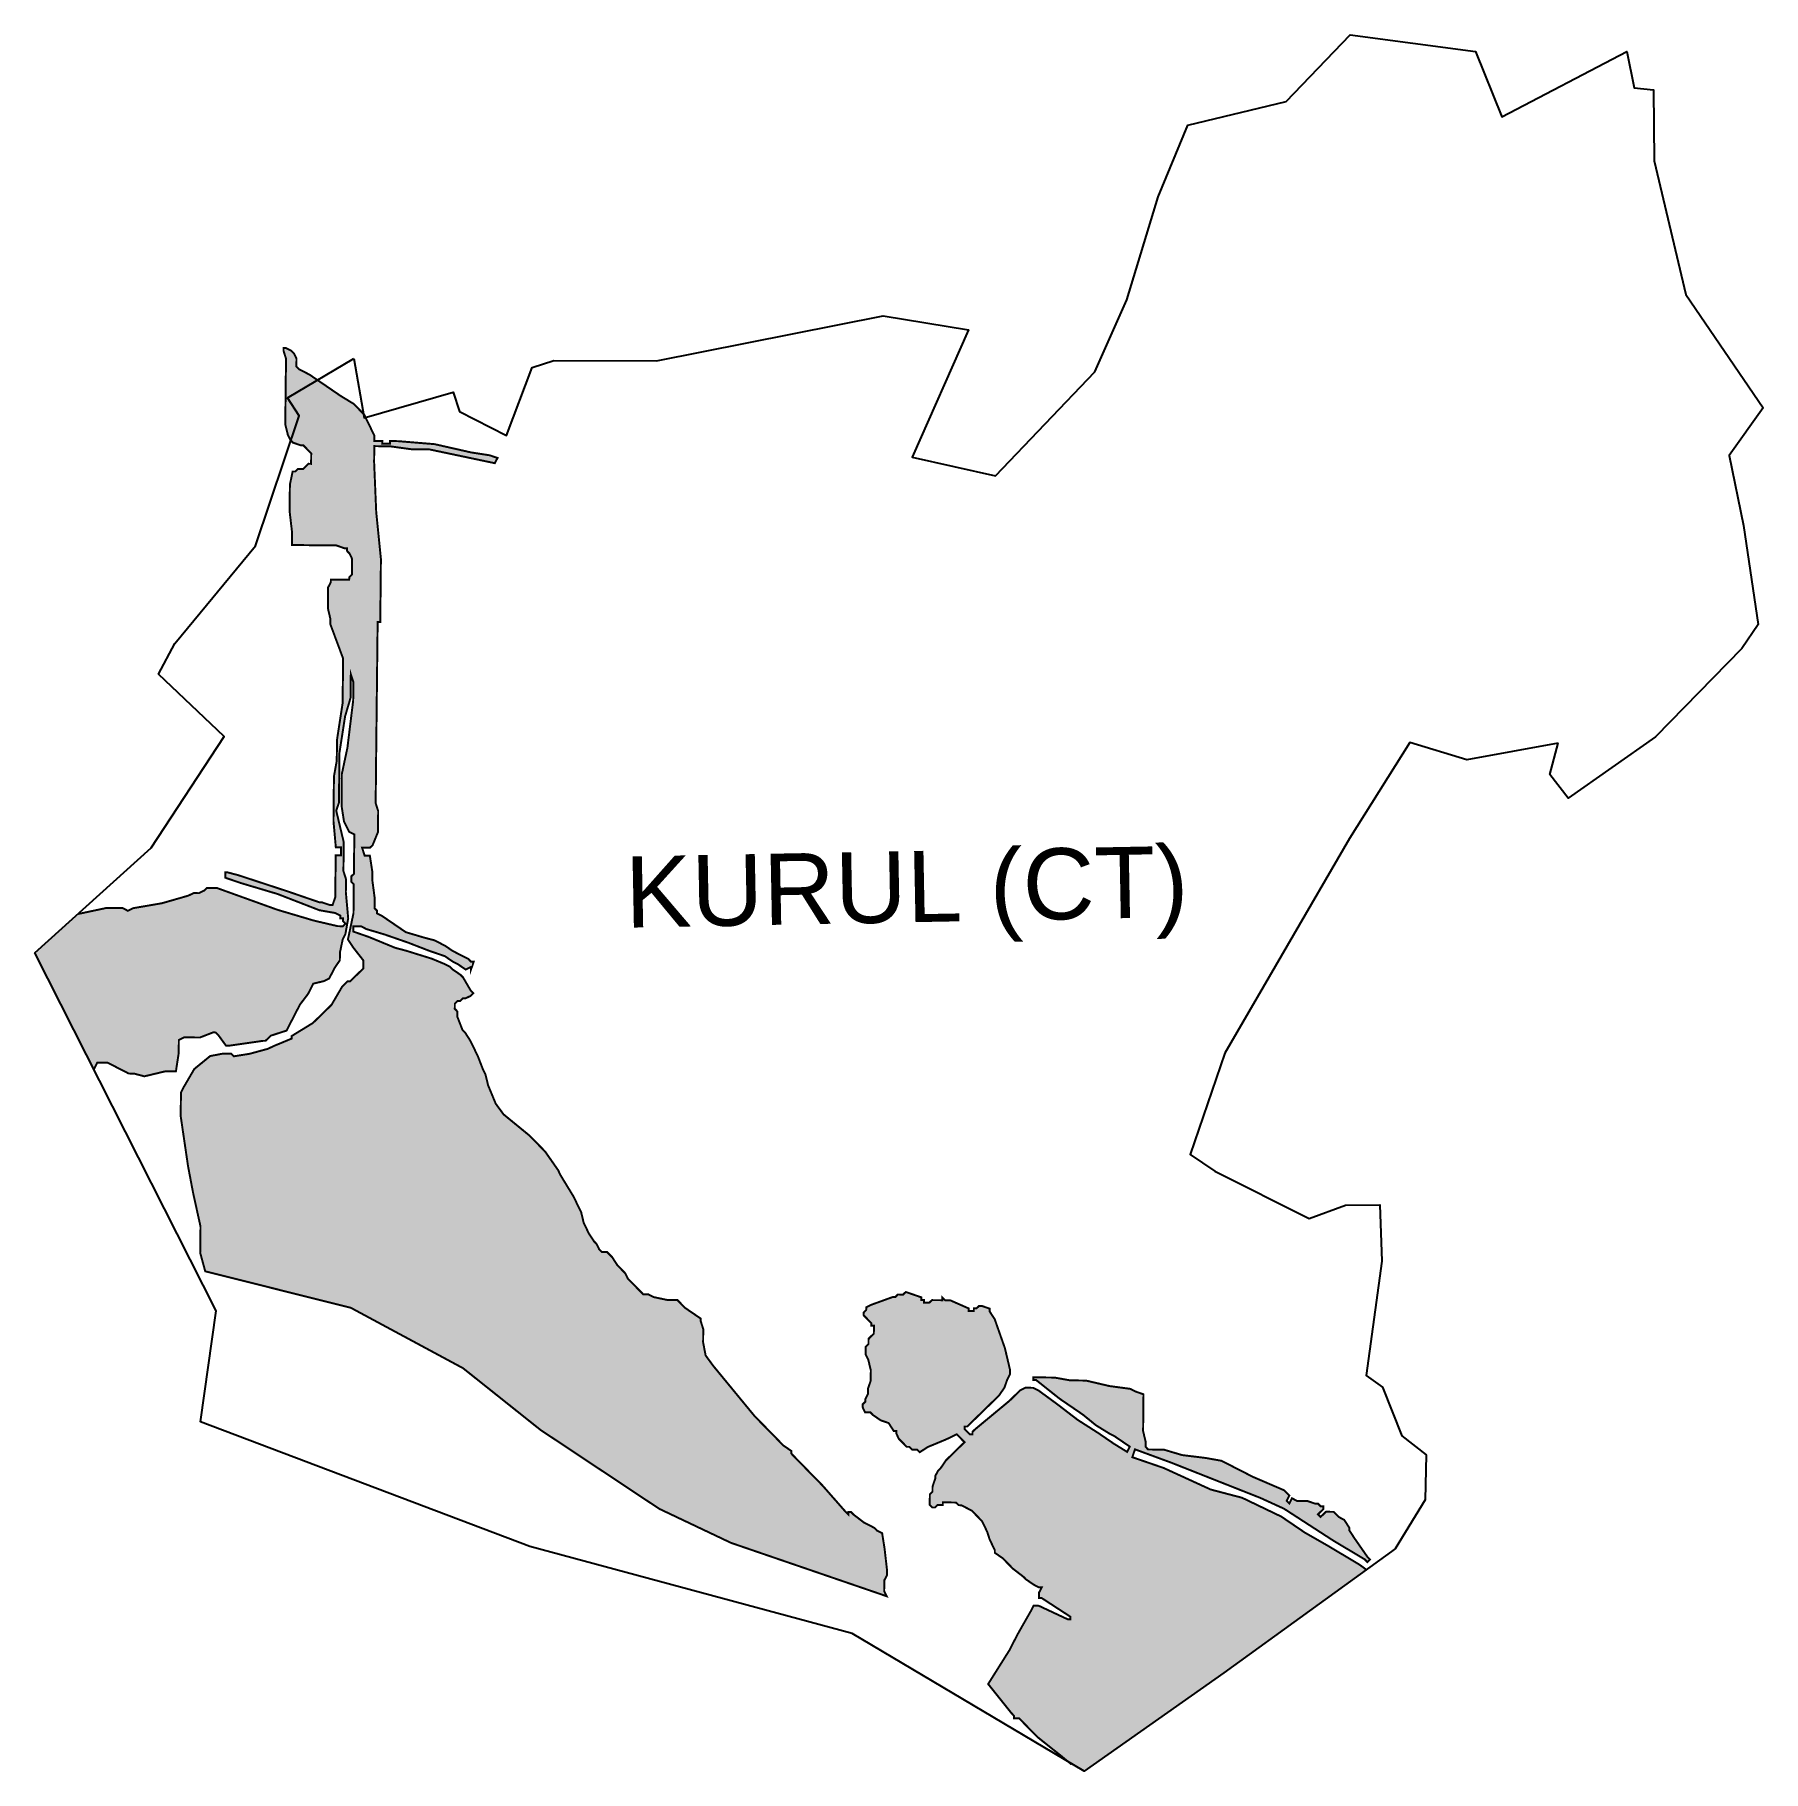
# Model space of a CAD drawing. Header units: metres. Extents: x 276738 to 279380, y 2061662 to 2064315.
import ezdxf

# ---------------------------------------------------------------- set-up
doc = ezdxf.new("R2010")
doc.units = ezdxf.units.M
doc.header["$MEASUREMENT"] = 0
for name, color, linetype in [('MANGROOVES', 112, 'Continuous'), ('village', 3, 'Continuous'), ('VILLAGE NAME', 250, 'Continuous')]:
    doc.layers.add(name, color=color, linetype=linetype)
doc.styles.get("Standard").update_dxf_attribs({"font": 'simplex.shx'})

msp = doc.modelspace()

# ---------------------------------------------------------------- hatches: boundary and pattern name
at = {"layer": 'MANGROOVES'}
h = msp.add_hatch(dxfattribs=at)
h.set_pattern_fill('GRASS', color=256, scale=30)
h.paths.add_polyline_path([(277196.2, 2062889.1), (277204.3, 2062901.1), (277204.5, 2062913.1), (277208.7, 2062933.1), (277212.8, 2062941.1), (277217.1, 2062965.1), (277213.5, 2063005.3), (277213.7, 2063025.3), (277209.8, 2063037.4), (277210.3, 2063081.5), (277198.8, 2063129.8), (277202.9, 2063141.8), (277203.2, 2063165.9), (277203.5, 2063193.9), (277203.7, 2063218), (277212.4, 2063274.1), (277220.7, 2063302.1), (277221.1, 2063338.2), (277225, 2063326.1), (277224.7, 2063298), (277215.9, 2063225.9), (277207.4, 2063185.9), (277206.9, 2063137.7), (277210.6, 2063113.6), (277218.5, 2063097.5), (277226.5, 2063093.4), (277225.8, 2063033.2), (277221.8, 2063029.3), (277221.7, 2063021.2), (277225.6, 2063017.2), (277225.2, 2062973.1), (277216.7, 2062933), (277224.6, 2062920.9), (277240.4, 2062900.7), (277240.3, 2062888.7), (277228.1, 2062876.8), (277220, 2062868.8), (277216, 2062868.9), (277207.9, 2062860.9), (277191.6, 2062833), (277171.3, 2062813.2), (277163.2, 2062805.3), (277130.9, 2062785.5), (277130.8, 2062781.5), (277102.6, 2062769.8), (277094.6, 2062765.9), (277066.4, 2062758.2), (277042.3, 2062754.4), (277038.3, 2062758.5), (277026.3, 2062758.6), (277006.2, 2062754.8), (276981.9, 2062735), (276965.6, 2062707.1), (276961.5, 2062699.1), (276961.1, 2062663), (276972.3, 2062586.7), (276979.9, 2062546.5), (276991.4, 2062494.2), (276990.9, 2062454.1), (276998.6, 2062425.9), (277221.3, 2062370), (277392.6, 2062277.8), (277511.1, 2062183.4), (277692.5, 2062062.9), (277802.1, 2062010.9), (278040.1, 2061929.3), (278036.2, 2061937.3), (278036.3, 2061953.4), (278040.4, 2061961.4), (278040.5, 2061969.4), (278036.9, 2062001.5), (278033.1, 2062025.6), (278025.1, 2062029.7), (278021.2, 2062033.8), (278013.2, 2062037.9), (278005.2, 2062042), (277989.3, 2062054.2), (277985.3, 2062058.2), (277981.3, 2062058.3), (277981.3, 2062054.3), (277977.3, 2062058.3), (277941.7, 2062098.8), (277925.8, 2062115), (277909.9, 2062131.3), (277906, 2062135.3), (277894.1, 2062147.5), (277894.1, 2062151.5), (277882.2, 2062159.6), (277858.4, 2062184), (277838.5, 2062204.2), (277775.2, 2062281.1), (277763.3, 2062297.3), (277759.5, 2062317.4), (277759.7, 2062337.5), (277755.9, 2062349.5), (277755.9, 2062353.6), (277744, 2062361.7), (277732, 2062369.9), (277728, 2062373.9), (277724.1, 2062378), (277720.1, 2062382), (277704.1, 2062382.2), (277684.1, 2062386.4), (277676.1, 2062390.5), (277668.1, 2062390.6), (277664.1, 2062394.7), (277660.1, 2062398.7), (277652.2, 2062406.8), (277648.2, 2062410.9), (277644.3, 2062414.9), (277640.3, 2062423), (277632.4, 2062431.1), (277628.4, 2062435.2), (277620.6, 2062447.3), (277612.6, 2062455.4), (277604.6, 2062455.5), (277600.6, 2062459.5), (277596.7, 2062467.6), (277592.7, 2062471.7), (277584.8, 2062483.8), (277577, 2062499.9), (277573.2, 2062516), (277569.2, 2062524.1), (277561.4, 2062540.2), (277541.7, 2062572.5), (277537.8, 2062580.6), (277518, 2062608.9), (277494.2, 2062633.2), (277454.5, 2062665.7), (277442.6, 2062681.9), (277430.9, 2062710.1), (277427, 2062726.2), (277423.1, 2062734.2), (277415.3, 2062754.4), (277407.5, 2062770.5), (277403.5, 2062778.6), (277395.7, 2062790.7), (277391.7, 2062794.8), (277383.9, 2062814.9), (277384, 2062822.9), (277380, 2062827), (277380.1, 2062835), (277384.1, 2062839), (277388.2, 2062838.9), (277392.2, 2062842.9), (277396.2, 2062842.8), (277404.3, 2062846.8), (277408.3, 2062850.7), (277404.4, 2062854.8), (277392.6, 2062875), (277388.6, 2062879), (277376.6, 2062887.2), (277372.7, 2062891.2), (277364.7, 2062895.3), (277344.7, 2062903.6), (277304.8, 2062916), (277288.8, 2062920.2), (277248.8, 2062936.7), (277224.9, 2062945), (277224.9, 2062953), (277229, 2062953), (277233, 2062952.9), (277237, 2062952.9), (277245, 2062948.8), (277272.9, 2062940.5), (277308.9, 2062928), (277340.9, 2062915.6), (277364.8, 2062907.4), (277376.8, 2062899.2), (277384.7, 2062895.1), (277396.7, 2062887), (277404.8, 2062890.9), (277404.7, 2062886.9), (277408.9, 2062898.9), (277404.8, 2062898.9), (277400.9, 2062903), (277376.9, 2062915.3), (277365, 2062923.4), (277349, 2062931.6), (277333, 2062935.8), (277305.1, 2062944.1), (277293.1, 2062952.3), (277269.2, 2062968.6), (277261.3, 2062972.7), (277261.3, 2062976.7), (277257.3, 2062980.7), (277257.4, 2062984.7), (277257.5, 2062996.8), (277253.8, 2063024.9), (277253.9, 2063036.9), (277250.2, 2063061), (277242.2, 2063061.1), (277238.3, 2063073.2), (277250.3, 2063073.1), (277254.4, 2063077), (277262.6, 2063097), (277262.6, 2063101), (277262.8, 2063117.1), (277262.9, 2063129.1), (277259.1, 2063141.2), (277259.6, 2063193.3), (277260.3, 2063257.5), (277261.1, 2063329.7), (277262, 2063409.9), (277262.1, 2063417.9), (277266.1, 2063417.9), (277266.2, 2063425.9), (277266.4, 2063450), (277266.6, 2063462), (277266.8, 2063486.1), (277267, 2063502.1), (277267, 2063506.1), (277267.1, 2063510.1), (277267.1, 2063514.2), (277259.9, 2063586.4), (277256.7, 2063662.7), (277257, 2063686.8), (277269, 2063686.6), (277281, 2063686.5), (277313.1, 2063682.1), (277317.1, 2063682.1), (277341.1, 2063681.8), (277441.2, 2063660.7), (277445.3, 2063668.7), (277433.3, 2063672.8), (277405.2, 2063677.1), (277349.2, 2063689.8), (277293.1, 2063694.4), (277281.1, 2063694.5), (277281.1, 2063690.5), (277269, 2063690.6), (277269.1, 2063694.7), (277261.1, 2063694.7), (277257, 2063694.8), (277257.1, 2063702.8), (277253.2, 2063710.9), (277249.3, 2063718.9), (277245.4, 2063727), (277241.4, 2063735.1), (277225.6, 2063751.3), (277205.6, 2063763.5), (277169.8, 2063788), (277157.9, 2063796.1), (277149.9, 2063800.2), (277141.9, 2063804.3), (277137.9, 2063808.4), (277138, 2063812.4), (277138.1, 2063820.4), (277134.2, 2063828.5), (277130.2, 2063832.5), (277122.2, 2063836.6), (277118.2, 2063836.7), (277118.2, 2063832.7), (277122, 2063820.6), (277121.8, 2063796.5), (277121.7, 2063792.5), (277121.3, 2063752.4), (277120.9, 2063720.3), (277124.8, 2063704.2), (277128.7, 2063696.2), (277132.7, 2063692.1), (277144.7, 2063688), (277148.7, 2063687.9), (277152.6, 2063683.9), (277156.6, 2063679.8), (277160.6, 2063675.8), (277160.5, 2063671.8), (277160.5, 2063667.7), (277160.4, 2063663.7), (277160.4, 2063659.7), (277156.4, 2063659.8), (277152.3, 2063655.8), (277148.3, 2063651.8), (277140.3, 2063651.9), (277136.2, 2063648), (277132.2, 2063648), (277128, 2063628), (277127.5, 2063587.9), (277131.2, 2063555.7), (277131, 2063539.7), (277131, 2063535.7), (277135, 2063535.6), (277139, 2063535.6), (277159.1, 2063535.4), (277179.1, 2063535.2), (277191.1, 2063535), (277199.2, 2063535), (277211.1, 2063530.8), (277215.2, 2063530.8), (277215.1, 2063526.8), (277219.1, 2063522.7), (277223, 2063514.6), (277222.7, 2063490.6), (277218.7, 2063486.6), (277218.6, 2063482.6), (277214.6, 2063482.6), (277210.6, 2063482.7), (277206.6, 2063482.7), (277202.6, 2063482.8), (277198.6, 2063482.8), (277194.6, 2063482.9), (277190.6, 2063482.9), (277190.5, 2063478.9), (277186.4, 2063470.9), (277186.4, 2063466.9), (277186.1, 2063438.8), (277189.9, 2063422.7), (277189.8, 2063414.7), (277209.3, 2063362.3), (277209, 2063334.3), (277208.6, 2063294.2), (277200, 2063238.1), (277199.6, 2063206), (277195.3, 2063182), (277194.6, 2063113.8), (277198.2, 2063073.6), (277206.2, 2063073.6), (277206.1, 2063061.5), (277198, 2063061.6), (277197.7, 2063033.5), (277197.4, 2063005.5), (277197.3, 2062997.4), (277193.2, 2062985.4), (277189.2, 2062985.5), (277177.2, 2062989.6), (277173.2, 2062989.7), (277161.2, 2062993.8), (277125.2, 2063006.2), (277049.3, 2063031.1), (277033.3, 2063035.3), (277029.3, 2063035.4), (277029.3, 2063031.3), (277029.2, 2063027.3), (277053.2, 2063019.1), (277109.2, 2063002.4), (277173.1, 2062977.6), (277197.1, 2062973.4), (277205.1, 2062969.3), (277205, 2062965.3), (277209, 2062965.2), (277209, 2062961.2), (277213, 2062957.1), (277208.9, 2062953.2), (277204.9, 2062953.2), (277200.9, 2062953.3), (277164.9, 2062961.7), (277108.9, 2062978.3), (277017, 2063011.4), (277013, 2063011.5), (277001, 2063011.6), (276996.9, 2063007.6), (276988.9, 2063003.7), (276980.8, 2063003.8), (276972.8, 2062999.9), (276932.5, 2062988.3), (276888.3, 2062980.7), (276880.3, 2062976.8), (276872.3, 2062980.9), (276864.3, 2062981), (276856.2, 2062981.1), (276852.2, 2062981.1), (276848.2, 2062981.2), (276812, 2062973.5), (276803.8, 2062971.8), (276738, 2062912.5), (276828.4, 2062734.4), (276833.6, 2062744.6), (276849.7, 2062744.5), (276881.6, 2062728.1), (276889.6, 2062728), (276905.6, 2062723.8), (276937.8, 2062731.5), (276953.8, 2062731.3), (276958.1, 2062759.3), (276958.3, 2062779.4), (276966.4, 2062783.3), (276990.5, 2062783.1), (277010.6, 2062790.9), (277014.6, 2062790.8), (277018.6, 2062786.8), (277030.4, 2062770.6), (277034.5, 2062770.5), (277086.7, 2062778), (277090.7, 2062778), (277098.8, 2062785.9), (277122.9, 2062793.7), (277143.4, 2062833.5), (277155.6, 2062849.5), (277163.8, 2062865.4), (277179.9, 2062869.3), (277188, 2062873.2)])
h = msp.add_hatch(dxfattribs=at)
h.set_pattern_fill('GRASS', color=256, scale=30)
h.paths.add_polyline_path([(277256.7, 2063662.7), (277257, 2063686.8), (277269, 2063686.6), (277281, 2063686.5), (277313.1, 2063682.1), (277317.1, 2063682.1), (277341.1, 2063681.8), (277441.2, 2063660.7), (277445.3, 2063668.7), (277433.3, 2063672.8), (277405.2, 2063677.1), (277349.2, 2063689.8), (277293.1, 2063694.4), (277281.1, 2063694.5), (277281.1, 2063690.5), (277269, 2063690.6), (277269.1, 2063694.7), (277261.1, 2063694.7), (277257, 2063694.8), (277257.1, 2063702.8), (277253.2, 2063710.9), (277249.3, 2063718.9), (277245.4, 2063727), (277243.5, 2063730.8), (277241.6, 2063730.2), (277240.7, 2063735.9), (277225.6, 2063751.3), (277205.6, 2063763.5), (277170, 2063787.9), (277124.4, 2063760.8), (277142.4, 2063733.2), (277129.6, 2063695.3), (277132.7, 2063692.1), (277144.7, 2063688), (277148.7, 2063687.9), (277152.6, 2063683.9), (277156.6, 2063679.8), (277160.6, 2063675.8), (277160.5, 2063671.8), (277160.5, 2063667.7), (277160.4, 2063663.7), (277160.4, 2063659.7), (277156.4, 2063659.8), (277152.3, 2063655.8), (277148.3, 2063651.8), (277140.3, 2063651.9), (277136.2, 2063648), (277132.2, 2063648), (277128, 2063628), (277127.5, 2063587.9), (277131.2, 2063555.7), (277131, 2063539.7), (277131, 2063535.7), (277135, 2063535.6), (277139, 2063535.6), (277159.1, 2063535.4), (277179.1, 2063535.2), (277191.1, 2063535), (277199.2, 2063535), (277211.1, 2063530.8), (277215.2, 2063530.8), (277215.1, 2063526.8), (277219.1, 2063522.7), (277223, 2063514.6), (277222.7, 2063490.6), (277218.7, 2063486.6), (277218.6, 2063482.6), (277214.6, 2063482.6), (277210.6, 2063482.7), (277206.6, 2063482.7), (277202.6, 2063482.8), (277198.6, 2063482.8), (277194.6, 2063482.9), (277190.6, 2063482.9), (277190.5, 2063478.9), (277186.4, 2063470.9), (277186.4, 2063466.9), (277186.1, 2063438.8), (277189.9, 2063422.7), (277189.8, 2063414.7), (277209.3, 2063362.3), (277209, 2063334.3), (277208.6, 2063294.2), (277200, 2063238.1), (277199.6, 2063206), (277195.3, 2063182), (277194.6, 2063113.8), (277198.2, 2063073.6), (277206.2, 2063073.6), (277206.1, 2063061.5), (277198, 2063061.6), (277197.7, 2063033.5), (277197.4, 2063005.5), (277197.3, 2062997.4), (277193.2, 2062985.4), (277189.2, 2062985.5), (277177.2, 2062989.6), (277173.2, 2062989.7), (277161.2, 2062993.8), (277125.2, 2063006.2), (277049.3, 2063031.1), (277033.3, 2063035.3), (277029.3, 2063035.4), (277029.3, 2063031.3), (277029.2, 2063027.3), (277053.2, 2063019.1), (277109.2, 2063002.4), (277173.1, 2062977.6), (277197.1, 2062973.4), (277205.1, 2062969.3), (277205, 2062965.3), (277209, 2062965.2), (277209, 2062961.2), (277215.2, 2062954.8), (277217.1, 2062965.1), (277213.5, 2063005.3), (277213.7, 2063025.3), (277209.8, 2063037.4), (277210.3, 2063081.5), (277198.8, 2063129.8), (277202.9, 2063141.8), (277203.2, 2063165.9), (277203.5, 2063193.9), (277203.7, 2063218), (277212.4, 2063274.1), (277220.7, 2063302.1), (277221.1, 2063338.2), (277225, 2063326.1), (277224.7, 2063298), (277215.9, 2063225.9), (277207.4, 2063185.9), (277206.9, 2063137.7), (277210.6, 2063113.6), (277218.5, 2063097.5), (277226.5, 2063093.4), (277225.8, 2063033.2), (277221.8, 2063029.3), (277221.7, 2063021.2), (277225.6, 2063017.2), (277225.2, 2062973.1), (277216.7, 2062933), (277224.6, 2062920.9), (277240.4, 2062900.7), (277240.3, 2062888.7), (277228.1, 2062876.8), (277220, 2062868.8), (277216, 2062868.9), (277207.9, 2062860.9), (277191.6, 2062833), (277171.3, 2062813.2), (277163.2, 2062805.3), (277130.9, 2062785.5), (277130.8, 2062781.5), (277102.6, 2062769.8), (277094.6, 2062765.9), (277066.4, 2062758.2), (277042.3, 2062754.4), (277038.3, 2062758.5), (277026.3, 2062758.6), (277006.2, 2062754.8), (276981.9, 2062735), (276965.6, 2062707.1), (276961.5, 2062699.1), (276961.1, 2062663), (276972.3, 2062586.7), (276979.9, 2062546.5), (276991.4, 2062494.2), (276990.9, 2062454.1), (276998.6, 2062425.9), (277221.3, 2062370), (277392.6, 2062277.8), (277511.1, 2062183.4), (277692.5, 2062062.9), (277802.1, 2062010.9), (278040.1, 2061929.3), (278036.2, 2061937.3), (278036.3, 2061953.4), (278040.4, 2061961.4), (278040.5, 2061969.4), (278036.9, 2062001.5), (278033.1, 2062025.6), (278025.1, 2062029.7), (278021.2, 2062033.8), (278013.2, 2062037.9), (278005.2, 2062042), (277989.3, 2062054.2), (277985.3, 2062058.2), (277981.3, 2062058.3), (277981.3, 2062054.3), (277977.3, 2062058.3), (277941.7, 2062098.8), (277925.8, 2062115), (277909.9, 2062131.3), (277906, 2062135.3), (277894.1, 2062147.5), (277894.1, 2062151.5), (277882.2, 2062159.6), (277858.4, 2062184), (277838.5, 2062204.2), (277775.2, 2062281.1), (277763.3, 2062297.3), (277759.5, 2062317.4), (277759.7, 2062337.5), (277755.9, 2062349.5), (277755.9, 2062353.6), (277744, 2062361.7), (277732, 2062369.9), (277728, 2062373.9), (277724.1, 2062378), (277720.1, 2062382), (277704.1, 2062382.2), (277684.1, 2062386.4), (277676.1, 2062390.5), (277668.1, 2062390.6), (277664.1, 2062394.7), (277660.1, 2062398.7), (277652.2, 2062406.8), (277648.2, 2062410.9), (277644.3, 2062414.9), (277640.3, 2062423), (277632.4, 2062431.1), (277628.4, 2062435.2), (277620.6, 2062447.3), (277612.6, 2062455.4), (277604.6, 2062455.5), (277600.6, 2062459.5), (277596.7, 2062467.6), (277592.7, 2062471.7), (277584.8, 2062483.8), (277577, 2062499.9), (277573.2, 2062516), (277569.2, 2062524.1), (277561.4, 2062540.2), (277541.7, 2062572.5), (277537.8, 2062580.6), (277518, 2062608.9), (277494.2, 2062633.2), (277454.5, 2062665.7), (277442.6, 2062681.9), (277430.9, 2062710.1), (277427, 2062726.2), (277423.1, 2062734.2), (277415.3, 2062754.4), (277407.5, 2062770.5), (277403.5, 2062778.6), (277395.7, 2062790.7), (277391.7, 2062794.8), (277383.9, 2062814.9), (277384, 2062822.9), (277380, 2062827), (277380.1, 2062835), (277384.1, 2062839), (277388.2, 2062838.9), (277392.2, 2062842.9), (277396.2, 2062842.8), (277404.3, 2062846.8), (277408.3, 2062850.7), (277404.4, 2062854.8), (277392.6, 2062875), (277388.6, 2062879), (277376.6, 2062887.2), (277372.7, 2062891.2), (277364.7, 2062895.3), (277344.7, 2062903.6), (277304.8, 2062916), (277288.8, 2062920.2), (277248.8, 2062936.7), (277224.9, 2062945), (277224.9, 2062953), (277229, 2062953), (277233, 2062952.9), (277237, 2062952.9), (277245, 2062948.8), (277272.9, 2062940.5), (277308.9, 2062928), (277340.9, 2062915.6), (277364.8, 2062907.4), (277376.8, 2062899.2), (277384.7, 2062895.1), (277396.7, 2062887), (277406.4, 2062891.7), (277408.9, 2062898.9), (277404.8, 2062898.9), (277400.9, 2062903), (277376.9, 2062915.3), (277365, 2062923.4), (277349, 2062931.6), (277333, 2062935.8), (277305.1, 2062944.1), (277293.1, 2062952.3), (277269.2, 2062968.6), (277261.3, 2062972.7), (277261.3, 2062976.7), (277257.3, 2062980.7), (277257.4, 2062984.7), (277257.5, 2062996.8), (277253.8, 2063024.9), (277253.9, 2063036.9), (277250.2, 2063061), (277242.2, 2063061.1), (277238.3, 2063073.2), (277250.3, 2063073.1), (277254.4, 2063077), (277262.6, 2063097), (277262.6, 2063101), (277262.8, 2063117.1), (277262.9, 2063129.1), (277259.1, 2063141.2), (277259.6, 2063193.3), (277260.3, 2063257.5), (277261.1, 2063329.7), (277262, 2063409.9), (277262.1, 2063417.9), (277266.1, 2063417.9), (277266.2, 2063425.9), (277266.4, 2063450), (277266.6, 2063462), (277266.8, 2063486.1), (277267, 2063502.1), (277267, 2063506.1), (277267.1, 2063510.1), (277267.1, 2063514.2), (277259.9, 2063586.4)])
h.paths.add_polyline_path([(278773.1, 2061969.9), (278762.6, 2061977.6), (278714.7, 2062006.2), (278678.9, 2062026.7), (278643, 2062051.1), (278583.2, 2062079.8), (278535.2, 2062092.4), (278463.4, 2062125.3), (278415.4, 2062141.8), (278419.5, 2062153.8), (278475.5, 2062133.2), (278611.3, 2062079.5), (278647.2, 2062063.1), (278722.9, 2062014.1), (278770.7, 2061985.6), (278774.6, 2061981.5), (278778.7, 2061985.5), (278774.7, 2061989.5), (278755, 2062017.8), (278747.1, 2062029.9), (278747.1, 2062033.9), (278739.2, 2062046.1), (278731.3, 2062050.2), (278727.3, 2062054.2), (278723.3, 2062058.3), (278711.3, 2062058.4), (278703.2, 2062050.5), (278699.2, 2062054.5), (278707.3, 2062062.5), (278707.4, 2062066.5), (278703.4, 2062066.5), (278699.4, 2062070.6), (278695.4, 2062070.6), (278683.4, 2062074.7), (278667.4, 2062074.9), (278659.4, 2062079), (278655.3, 2062071), (278651.3, 2062075.1), (278655.4, 2062083.1), (278651.4, 2062087.1), (278647.5, 2062091.2), (278599.6, 2062111.8), (278583.6, 2062120), (278551.7, 2062136.3), (278527.7, 2062140.6), (278491.6, 2062145), (278463.7, 2062153.3), (278439.6, 2062153.6), (278435.6, 2062157.7), (278435.7, 2062165.7), (278431.9, 2062181.8), (278432.5, 2062237.9), (278420.5, 2062242.1), (278412.5, 2062246.2), (278380.5, 2062250.5), (278344.5, 2062258.9), (278320.4, 2062259.2), (278296.4, 2062263.5), (278264.3, 2062263.8), (278264.3, 2062259.8), (278268.3, 2062259.8), (278304.1, 2062231.3), (278339.9, 2062206.8), (278359.8, 2062190.6), (278379.7, 2062178.3), (278387.7, 2062174.2), (278399.6, 2062166.1), (278411.6, 2062157.9), (278407.5, 2062149.9), (278387.5, 2062162.2), (278363.7, 2062178.5), (278331.8, 2062198.9), (278300, 2062223.3), (278272.1, 2062243.7), (278264.1, 2062247.8), (278252.1, 2062247.9), (278244, 2062244), (278227.8, 2062228.1), (278175.2, 2062184.5), (278171.2, 2062180.6), (278171.1, 2062176.6), (278167.1, 2062176.6), (278159.2, 2062184.7), (278159.2, 2062188.7), (278163.2, 2062188.7), (278167.3, 2062192.7), (278171.3, 2062196.6), (278191.6, 2062216.5), (278195.7, 2062220.4), (278211.9, 2062236.3), (278220, 2062248.2), (278224.2, 2062260.2), (278228.3, 2062268.2), (278228.3, 2062276.2), (278224.5, 2062292.3), (278220.7, 2062308.4), (278205.1, 2062352.7), (278197.2, 2062364.8), (278197.3, 2062368.8), (278185.3, 2062373), (278181.3, 2062373), (278177.2, 2062369.1), (278173.2, 2062369.1), (278173.2, 2062365.1), (278165.1, 2062365.2), (278165.2, 2062369.2), (278137.2, 2062381.5), (278129.2, 2062381.6), (278125.2, 2062385.7), (278125.2, 2062381.7), (278109.2, 2062381.8), (278105.1, 2062377.9), (278097.1, 2062377.9), (278097.1, 2062382), (278093.1, 2062382), (278093.2, 2062386), (278069.2, 2062394.3), (278065.1, 2062390.3), (278057.1, 2062390.4), (278053.1, 2062386.4), (278049.1, 2062386.5), (278016.8, 2062374.8), (278008.8, 2062370.9), (278008.7, 2062366.9), (278004.7, 2062362.9), (278004.6, 2062358.9), (278008.6, 2062354.8), (278016.5, 2062346.7), (278016.5, 2062342.7), (278020.5, 2062342.7), (278020.4, 2062330.6), (278016.3, 2062326.7), (278012.3, 2062322.7), (278012.2, 2062314.7), (278008.1, 2062310.7), (278008, 2062298.7), (278011.9, 2062290.6), (278015.8, 2062274.5), (278015.6, 2062258.5), (278011.4, 2062246.5), (278011.4, 2062238.5), (278007.3, 2062230.5), (278007.2, 2062226.5), (278003.2, 2062222.5), (278003.1, 2062218.5), (278007, 2062210.4), (278015.1, 2062210.4), (278019, 2062206.3), (278031, 2062198.1), (278043, 2062194), (278050.8, 2062181.9), (278054.9, 2062181.8), (278054.8, 2062177.8), (278058.7, 2062169.8), (278062.7, 2062165.7), (278066.7, 2062161.7), (278070.6, 2062157.6), (278074.6, 2062157.6), (278078.6, 2062153.5), (278086.6, 2062153.4), (278090.6, 2062149.4), (278102.7, 2062157.3), (278130.9, 2062169), (278147.1, 2062176.8), (278159, 2062164.7), (278154.9, 2062160.7), (278150.8, 2062156.7), (278134.6, 2062140.9), (278130.6, 2062136.9), (278122.4, 2062124.9), (278118.4, 2062121), (278114.3, 2062113), (278114.2, 2062109), (278110.1, 2062097), (278110, 2062089), (278106, 2062085), (278105.8, 2062069), (278109.7, 2062064.9), (278113.8, 2062064.9), (278117.8, 2062068.8), (278125.8, 2062068.8), (278125.9, 2062072.8), (278145.9, 2062072.5), (278149.9, 2062068.5), (278153.9, 2062068.4), (278169.9, 2062060.3), (278181.8, 2062048.1), (278185.7, 2062044), (278193.6, 2062027.9), (278197.5, 2062015.8), (278205.3, 2061999.7), (278205.3, 2061995.7), (278217.2, 2061987.5), (278233.1, 2061971.3), (278249, 2061959.1), (278252.9, 2061955.1), (278264.9, 2061946.9), (278272.9, 2061942.8), (278276.9, 2061942.8), (278272.8, 2061934.8), (278272.7, 2061926.8), (278276.7, 2061926.7), (278320.5, 2061898.2), (278320.5, 2061894.2), (278316.5, 2061894.2), (278272.6, 2061914.7), (278264.5, 2061914.8), (278260.4, 2061906.8), (278240, 2061871), (278227.7, 2061847), (278195.1, 2061795.2), (278230.7, 2061750.7), (278234.6, 2061746.7), (278234.6, 2061742.6), (278242.6, 2061742.6), (278270.4, 2061714.2), (278306.2, 2061685.7), (278317.8, 2061676.2), (278341.9, 2061661.9), (278555.5, 2061812.3)])

# ---------------------------------------------------------------- linework, layer by layer
at = {"color": 3, "flags": 128}
msp.add_lwpolyline([(277124.4, 2063760.8), (277225.8, 2063820.9)], dxfattribs=at)
at = {"layer": 'MANGROOVES', "const_width": 2.98}
for points in [[(276828.4, 2062734.4), (276833.6, 2062744.6), (276849.7, 2062744.5), (276881.6, 2062728.1), (276889.6, 2062728), (276905.6, 2062723.8), (276937.8, 2062731.5), (276953.8, 2062731.3), (276958.1, 2062759.3), (276958.3, 2062779.4), (276966.4, 2062783.3), (276990.5, 2062783.1), (277010.6, 2062790.9), (277014.6, 2062790.8), (277018.6, 2062786.8), (277030.4, 2062770.6), (277034.5, 2062770.5), (277086.7, 2062778), (277090.7, 2062778), (277098.8, 2062785.9), (277122.9, 2062793.7), (277143.4, 2062833.5), (277155.6, 2062849.5), (277163.8, 2062865.4), (277179.9, 2062869.3), (277188, 2062873.2), (277196.2, 2062889.1), (277204.3, 2062901.1), (277204.5, 2062913.1), (277208.7, 2062933.1), (277212.8, 2062941.1), (277217.1, 2062965.1), (277213.5, 2063005.3), (277213.7, 2063025.3), (277209.8, 2063037.4), (277210.3, 2063081.5), (277198.8, 2063129.8), (277202.9, 2063141.8), (277203.2, 2063165.9), (277203.5, 2063193.9), (277203.7, 2063218), (277212.4, 2063274.1), (277220.7, 2063302.1), (277221.1, 2063338.2), (277225, 2063326.1), (277224.7, 2063298), (277215.9, 2063225.9), (277207.4, 2063185.9), (277206.9, 2063137.7), (277210.6, 2063113.6), (277218.5, 2063097.5), (277226.5, 2063093.4), (277225.8, 2063033.2), (277221.8, 2063029.3), (277221.7, 2063021.2), (277225.6, 2063017.2), (277225.2, 2062973.1), (277216.7, 2062933), (277224.6, 2062920.9), (277240.4, 2062900.7), (277240.3, 2062888.7), (277228.1, 2062876.8), (277220, 2062868.8), (277216, 2062868.9), (277207.9, 2062860.9), (277191.6, 2062833), (277171.3, 2062813.2), (277163.2, 2062805.3), (277130.9, 2062785.5), (277130.8, 2062781.5), (277102.6, 2062769.8), (277094.6, 2062765.9), (277066.4, 2062758.2), (277042.3, 2062754.4), (277038.3, 2062758.5), (277026.3, 2062758.6), (277006.2, 2062754.8), (276981.9, 2062735), (276965.6, 2062707.1), (276961.5, 2062699.1), (276961.1, 2062663), (276972.3, 2062586.7), (276979.9, 2062546.5), (276991.4, 2062494.2), (276990.9, 2062454.1), (276998.6, 2062425.9), (277221.3, 2062370), (277392.6, 2062277.8), (277511.1, 2062183.4), (277692.5, 2062062.9), (277802.1, 2062010.9), (278040.1, 2061929.3), (278036.2, 2061937.3), (278036.3, 2061953.4), (278040.4, 2061961.4), (278040.5, 2061969.4), (278036.9, 2062001.5), (278033.1, 2062025.6), (278025.1, 2062029.7), (278021.2, 2062033.8), (278013.2, 2062037.9), (278005.2, 2062042), (277989.3, 2062054.2), (277985.3, 2062058.2), (277981.3, 2062058.3), (277981.3, 2062054.3), (277977.3, 2062058.3), (277941.7, 2062098.8), (277925.8, 2062115), (277909.9, 2062131.3), (277906, 2062135.3), (277894.1, 2062147.5), (277894.1, 2062151.5), (277882.2, 2062159.6), (277858.4, 2062184), (277838.5, 2062204.2), (277775.2, 2062281.1), (277763.3, 2062297.3), (277759.5, 2062317.4), (277759.7, 2062337.5), (277755.9, 2062349.5), (277755.9, 2062353.6), (277744, 2062361.7), (277732, 2062369.9), (277728, 2062373.9), (277724.1, 2062378), (277720.1, 2062382), (277704.1, 2062382.2), (277684.1, 2062386.4), (277676.1, 2062390.5), (277668.1, 2062390.6), (277664.1, 2062394.7), (277660.1, 2062398.7), (277652.2, 2062406.8), (277648.2, 2062410.9), (277644.3, 2062414.9), (277640.3, 2062423), (277632.4, 2062431.1), (277628.4, 2062435.2), (277620.6, 2062447.3), (277612.6, 2062455.4), (277604.6, 2062455.5), (277600.6, 2062459.5), (277596.7, 2062467.6), (277592.7, 2062471.7), (277584.8, 2062483.8), (277577, 2062499.9), (277573.2, 2062516), (277569.2, 2062524.1), (277561.4, 2062540.2), (277541.7, 2062572.5), (277537.8, 2062580.6), (277518, 2062608.9), (277494.2, 2062633.2), (277454.5, 2062665.7), (277442.6, 2062681.9), (277430.9, 2062710.1), (277427, 2062726.2), (277423.1, 2062734.2), (277415.3, 2062754.4), (277407.5, 2062770.5), (277403.5, 2062778.6), (277395.7, 2062790.7), (277391.7, 2062794.8), (277383.9, 2062814.9), (277384, 2062822.9), (277380, 2062827), (277380.1, 2062835), (277384.1, 2062839), (277388.2, 2062838.9), (277392.2, 2062842.9), (277396.2, 2062842.8), (277404.3, 2062846.8), (277408.3, 2062850.7), (277404.4, 2062854.8), (277392.6, 2062875), (277388.6, 2062879), (277376.6, 2062887.2), (277372.7, 2062891.2), (277364.7, 2062895.3), (277344.7, 2062903.6), (277304.8, 2062916), (277288.8, 2062920.2), (277248.8, 2062936.7), (277224.9, 2062945), (277224.9, 2062953), (277229, 2062953), (277233, 2062952.9), (277237, 2062952.9), (277245, 2062948.8), (277272.9, 2062940.5), (277308.9, 2062928), (277340.9, 2062915.6), (277364.8, 2062907.4), (277376.8, 2062899.2), (277384.7, 2062895.1), (277396.7, 2062887), (277404.8, 2062890.9), (277404.7, 2062886.9), (277408.9, 2062898.9), (277404.8, 2062898.9), (277400.9, 2062903), (277376.9, 2062915.3), (277365, 2062923.4), (277349, 2062931.6), (277333, 2062935.8), (277305.1, 2062944.1), (277293.1, 2062952.3), (277269.2, 2062968.6), (277261.3, 2062972.7), (277261.3, 2062976.7), (277257.3, 2062980.7), (277257.4, 2062984.7), (277257.5, 2062996.8), (277253.8, 2063024.9), (277253.9, 2063036.9), (277250.2, 2063061), (277242.2, 2063061.1), (277238.3, 2063073.2), (277250.3, 2063073.1), (277254.4, 2063077), (277262.6, 2063097), (277262.6, 2063101), (277262.8, 2063117.1), (277262.9, 2063129.1), (277259.1, 2063141.2), (277259.6, 2063193.3), (277260.3, 2063257.5), (277261.1, 2063329.7), (277262, 2063409.9), (277262.1, 2063417.9), (277266.1, 2063417.9), (277266.2, 2063425.9), (277266.4, 2063450), (277266.6, 2063462), (277266.8, 2063486.1), (277267, 2063502.1), (277267, 2063506.1), (277267.1, 2063510.1), (277267.1, 2063514.2), (277259.9, 2063586.4), (277256.7, 2063662.7), (277257, 2063686.8), (277269, 2063686.6), (277281, 2063686.5), (277313.1, 2063682.1), (277317.1, 2063682.1), (277341.1, 2063681.8), (277441.2, 2063660.7), (277445.3, 2063668.7), (277433.3, 2063672.8), (277405.2, 2063677.1), (277349.2, 2063689.8), (277293.1, 2063694.4), (277281.1, 2063694.5), (277281.1, 2063690.5), (277269, 2063690.6), (277269.1, 2063694.7), (277261.1, 2063694.7), (277257, 2063694.8), (277257.1, 2063702.8), (277253.2, 2063710.9), (277249.3, 2063718.9), (277245.4, 2063727), (277241.4, 2063735.1), (277225.6, 2063751.3), (277205.6, 2063763.5), (277169.8, 2063788), (277157.9, 2063796.1), (277149.9, 2063800.2), (277141.9, 2063804.3), (277137.9, 2063808.4), (277138, 2063812.4), (277138.1, 2063820.4), (277134.2, 2063828.5), (277130.2, 2063832.5), (277122.2, 2063836.6), (277118.2, 2063836.7), (277118.2, 2063832.7), (277122, 2063820.6), (277121.8, 2063796.5), (277121.7, 2063792.5), (277121.3, 2063752.4), (277120.9, 2063720.3), (277124.8, 2063704.2), (277128.7, 2063696.2), (277132.7, 2063692.1), (277144.7, 2063688), (277148.7, 2063687.9), (277152.6, 2063683.9), (277156.6, 2063679.8), (277160.6, 2063675.8), (277160.5, 2063671.8), (277160.5, 2063667.7), (277160.4, 2063663.7), (277160.4, 2063659.7), (277156.4, 2063659.8), (277152.3, 2063655.8), (277148.3, 2063651.8), (277140.3, 2063651.9), (277136.2, 2063648), (277132.2, 2063648), (277128, 2063628), (277127.5, 2063587.9), (277131.2, 2063555.7), (277131, 2063539.7), (277131, 2063535.7), (277135, 2063535.6), (277139, 2063535.6), (277159.1, 2063535.4), (277179.1, 2063535.2), (277191.1, 2063535), (277199.2, 2063535), (277211.1, 2063530.8), (277215.2, 2063530.8), (277215.1, 2063526.8), (277219.1, 2063522.7), (277223, 2063514.6), (277222.7, 2063490.6), (277218.7, 2063486.6), (277218.6, 2063482.6), (277214.6, 2063482.6), (277210.6, 2063482.7), (277206.6, 2063482.7), (277202.6, 2063482.8), (277198.6, 2063482.8), (277194.6, 2063482.9), (277190.6, 2063482.9), (277190.5, 2063478.9), (277186.4, 2063470.9), (277186.4, 2063466.9), (277186.1, 2063438.8), (277189.9, 2063422.7), (277189.8, 2063414.7), (277209.3, 2063362.3), (277209, 2063334.3), (277208.6, 2063294.2), (277200, 2063238.1), (277199.6, 2063206), (277195.3, 2063182), (277194.6, 2063113.8), (277198.2, 2063073.6), (277206.2, 2063073.6), (277206.1, 2063061.5), (277198, 2063061.6), (277197.7, 2063033.5), (277197.4, 2063005.5), (277197.3, 2062997.4), (277193.2, 2062985.4), (277189.2, 2062985.5), (277177.2, 2062989.6), (277173.2, 2062989.7), (277161.2, 2062993.8), (277125.2, 2063006.2), (277049.3, 2063031.1), (277033.3, 2063035.3), (277029.3, 2063035.4), (277029.3, 2063031.3), (277029.2, 2063027.3), (277053.2, 2063019.1), (277109.2, 2063002.4), (277173.1, 2062977.6), (277197.1, 2062973.4), (277205.1, 2062969.3), (277205, 2062965.3), (277209, 2062965.2), (277209, 2062961.2), (277213, 2062957.1), (277208.9, 2062953.2), (277204.9, 2062953.2), (277200.9, 2062953.3), (277164.9, 2062961.7), (277108.9, 2062978.3), (277017, 2063011.4), (277013, 2063011.5), (277001, 2063011.6), (276996.9, 2063007.6), (276988.9, 2063003.7), (276980.8, 2063003.8), (276972.8, 2062999.9), (276932.5, 2062988.3), (276888.3, 2062980.7), (276880.3, 2062976.8), (276872.3, 2062980.9), (276864.3, 2062981), (276856.2, 2062981.1), (276852.2, 2062981.1), (276848.2, 2062981.2), (276812, 2062973.5), (276803.8, 2062971.8)], [(278773.1, 2061969.9), (278762.6, 2061977.6), (278714.7, 2062006.2), (278678.9, 2062026.7), (278643, 2062051.1), (278583.2, 2062079.8), (278535.2, 2062092.4), (278463.4, 2062125.3), (278415.4, 2062141.8), (278419.5, 2062153.8), (278475.5, 2062133.2), (278611.3, 2062079.5), (278647.2, 2062063.1), (278722.9, 2062014.1), (278770.7, 2061985.6), (278774.6, 2061981.5), (278778.7, 2061985.5), (278774.7, 2061989.5), (278755, 2062017.8), (278747.1, 2062029.9), (278747.1, 2062033.9), (278739.2, 2062046.1), (278731.3, 2062050.2), (278727.3, 2062054.2), (278723.3, 2062058.3), (278711.3, 2062058.4), (278703.2, 2062050.5), (278699.2, 2062054.5), (278707.3, 2062062.5), (278707.4, 2062066.5), (278703.4, 2062066.5), (278699.4, 2062070.6), (278695.4, 2062070.6), (278683.4, 2062074.7), (278667.4, 2062074.9), (278659.4, 2062079), (278655.3, 2062071), (278651.3, 2062075.1), (278655.4, 2062083.1), (278651.4, 2062087.1), (278647.5, 2062091.2), (278599.6, 2062111.8), (278583.6, 2062120), (278551.7, 2062136.3), (278527.7, 2062140.6), (278491.6, 2062145), (278463.7, 2062153.3), (278439.6, 2062153.6), (278435.6, 2062157.7), (278435.7, 2062165.7), (278431.9, 2062181.8), (278432.5, 2062237.9), (278420.5, 2062242.1), (278412.5, 2062246.2), (278380.5, 2062250.5), (278344.5, 2062258.9), (278320.4, 2062259.2), (278296.4, 2062263.5), (278264.3, 2062263.8), (278264.3, 2062259.8), (278268.3, 2062259.8), (278304.1, 2062231.3), (278339.9, 2062206.8), (278359.8, 2062190.6), (278379.7, 2062178.3), (278387.7, 2062174.2), (278399.6, 2062166.1), (278411.6, 2062157.9), (278407.5, 2062149.9), (278387.5, 2062162.2), (278363.7, 2062178.5), (278331.8, 2062198.9), (278300, 2062223.3), (278272.1, 2062243.7), (278264.1, 2062247.8), (278252.1, 2062247.9), (278244, 2062244), (278227.8, 2062228.1), (278175.2, 2062184.5), (278171.2, 2062180.6), (278171.1, 2062176.6), (278167.1, 2062176.6), (278159.2, 2062184.7), (278159.2, 2062188.7), (278163.2, 2062188.7), (278167.3, 2062192.7), (278171.3, 2062196.6), (278191.6, 2062216.5), (278195.7, 2062220.4), (278211.9, 2062236.3), (278220, 2062248.2), (278224.2, 2062260.2), (278228.3, 2062268.2), (278228.3, 2062276.2), (278224.5, 2062292.3), (278220.7, 2062308.4), (278205.1, 2062352.7), (278197.2, 2062364.8), (278197.3, 2062368.8), (278185.3, 2062373), (278181.3, 2062373), (278177.2, 2062369.1), (278173.2, 2062369.1), (278173.2, 2062365.1), (278165.1, 2062365.2), (278165.2, 2062369.2), (278137.2, 2062381.5), (278129.2, 2062381.6), (278125.2, 2062385.7), (278125.2, 2062381.7), (278109.2, 2062381.8), (278105.1, 2062377.9), (278097.1, 2062377.9), (278097.1, 2062382), (278093.1, 2062382), (278093.2, 2062386), (278069.2, 2062394.3), (278065.1, 2062390.3), (278057.1, 2062390.4), (278053.1, 2062386.4), (278049.1, 2062386.5), (278016.8, 2062374.8), (278008.8, 2062370.9), (278008.7, 2062366.9), (278004.7, 2062362.9), (278004.6, 2062358.9), (278008.6, 2062354.8), (278016.5, 2062346.7), (278016.5, 2062342.7), (278020.5, 2062342.7), (278020.4, 2062330.6), (278016.3, 2062326.7), (278012.3, 2062322.7), (278012.2, 2062314.7), (278008.1, 2062310.7), (278008, 2062298.7), (278011.9, 2062290.6), (278015.8, 2062274.5), (278015.6, 2062258.5), (278011.4, 2062246.5), (278011.4, 2062238.5), (278007.3, 2062230.5), (278007.2, 2062226.5), (278003.2, 2062222.5), (278003.1, 2062218.5), (278007, 2062210.4), (278015.1, 2062210.4), (278019, 2062206.3), (278031, 2062198.1), (278043, 2062194), (278050.8, 2062181.9), (278054.9, 2062181.8), (278054.8, 2062177.8), (278058.7, 2062169.8), (278062.7, 2062165.7), (278066.7, 2062161.7), (278070.6, 2062157.6), (278074.6, 2062157.6), (278078.6, 2062153.5), (278086.6, 2062153.4), (278090.6, 2062149.4), (278102.7, 2062157.3), (278130.9, 2062169), (278147.1, 2062176.8), (278159, 2062164.7), (278154.9, 2062160.7), (278150.8, 2062156.7), (278134.6, 2062140.9), (278130.6, 2062136.9), (278122.4, 2062124.9), (278118.4, 2062121), (278114.3, 2062113), (278114.2, 2062109), (278110.1, 2062097), (278110, 2062089), (278106, 2062085), (278105.8, 2062069), (278109.7, 2062064.9), (278113.8, 2062064.9), (278117.8, 2062068.8), (278125.8, 2062068.8), (278125.9, 2062072.8), (278145.9, 2062072.5), (278149.9, 2062068.5), (278153.9, 2062068.4), (278169.9, 2062060.3), (278181.8, 2062048.1), (278185.7, 2062044), (278193.6, 2062027.9), (278197.5, 2062015.8), (278205.3, 2061999.7), (278205.3, 2061995.7), (278217.2, 2061987.5), (278233.1, 2061971.3), (278249, 2061959.1), (278252.9, 2061955.1), (278264.9, 2061946.9), (278272.9, 2061942.8), (278276.9, 2061942.8), (278272.8, 2061934.8), (278272.7, 2061926.8), (278276.7, 2061926.7), (278320.5, 2061898.2), (278320.5, 2061894.2), (278316.5, 2061894.2), (278272.6, 2061914.7), (278264.5, 2061914.8), (278260.4, 2061906.8), (278240, 2061871), (278227.7, 2061847), (278195.1, 2061795.2), (278230.7, 2061750.7), (278234.6, 2061746.7), (278234.6, 2061742.6), (278242.6, 2061742.6), (278270.4, 2061714.2), (278306.2, 2061685.7), (278322.5, 2061672.3)]]:
    msp.add_lwpolyline(points, dxfattribs=at)
at = {"layer": 'village', "color": 3}
for points in [[(277225.8, 2063820.9, 0), (277241.6, 2063730.2, 0), (277377.3, 2063769.5, 0), (277387.3, 2063739.8, 0), (277458.9, 2063703.1, 0), (277498.1, 2063806.9, 0), (277531.2, 2063817.4, 0), (277688, 2063817.2, 0), (278034.6, 2063886, 0), (278165.1, 2063864.7, 0), (278078.9, 2063669.8, 0), (278206.4, 2063641.4, 0), (278358.2, 2063800.3, 0), (278407.1, 2063910.1, 0), (278455, 2064067.5, 0), (278500.5, 2064177.2, 0), (278650.5, 2064213.6, 0), (278748.3, 2064315.4, 0), (278939.7, 2064289.6, 0), (278980, 2064189.9, 0), (279171.4, 2064289.7, 0), (279182.1, 2064234.1, 0), (279212.1, 2064231.1, 0), (279213, 2064122.9, 0), (279261.4, 2063918.7, 0), (279379.7, 2063745.5, 0), (279327.4, 2063672.7, 0), (279349.3, 2063565.7, 0), (279372, 2063414.1, 0), (279347.1, 2063377.7, 0), (279215, 2063242.7, 0), (279081.3, 2063148.8, 0), (279053.4, 2063185.1, 0), (279066.2, 2063233, 0)], [(279066.2, 2063233, 0), (278926.7, 2063207.3, 0), (278839.7, 2063233.7, 0), (278747.4, 2063087.1, 0), (278556.9, 2062759, 0), (278503.7, 2062604.5, 0), (278541.7, 2062579, 0), (278685.8, 2062506.4, 0), (278741.1, 2062526.9, 0), (278793.5, 2062527.6, 0), (278796.9, 2062441.2, 0), (278772.7, 2062266.8, 0), (278797.6, 2062248.9, 0), (278827.4, 2062174.4, 0), (278864.7, 2062145.5, 0), (278863.2, 2062076.5, 0), (278817.2, 2062001.9, 0), (278555.5, 2061812.3, 0), (278341.9, 2061661.9, 0), (277987.5, 2061872.3, 0), (277494.9, 2062005.4, 0), (276991.3, 2062195.7, 0), (277015.4, 2062365.6, 0), (276738, 2062912.5, 0), (276916.2, 2063073.2, 0), (277027.5, 2063243.2, 0), (276927, 2063338.4, 0), (276951.9, 2063385.2, 0), (277075.3, 2063534.4, 0), (277142.4, 2063733.2, 0), (277124.4, 2063760.8, 0)]]:
    msp.add_polyline3d(points, dxfattribs=at)

# ---------------------------------------------------------------- texts
at = {"layer": 'VILLAGE NAME', "insert": (277639.2, 2063059.6), "char_height": 108.748, "attachment_point": 1, "rotation": 1.1028}
msp.add_mtext_dynamic_manual_height_columns('{\\fArial|b0|i0|c0|p34;KURUL (CT)}', width=1031.482, gutter_width=543.7, heights=[0], dxfattribs=at)

doc.saveas('drawing.dxf')
